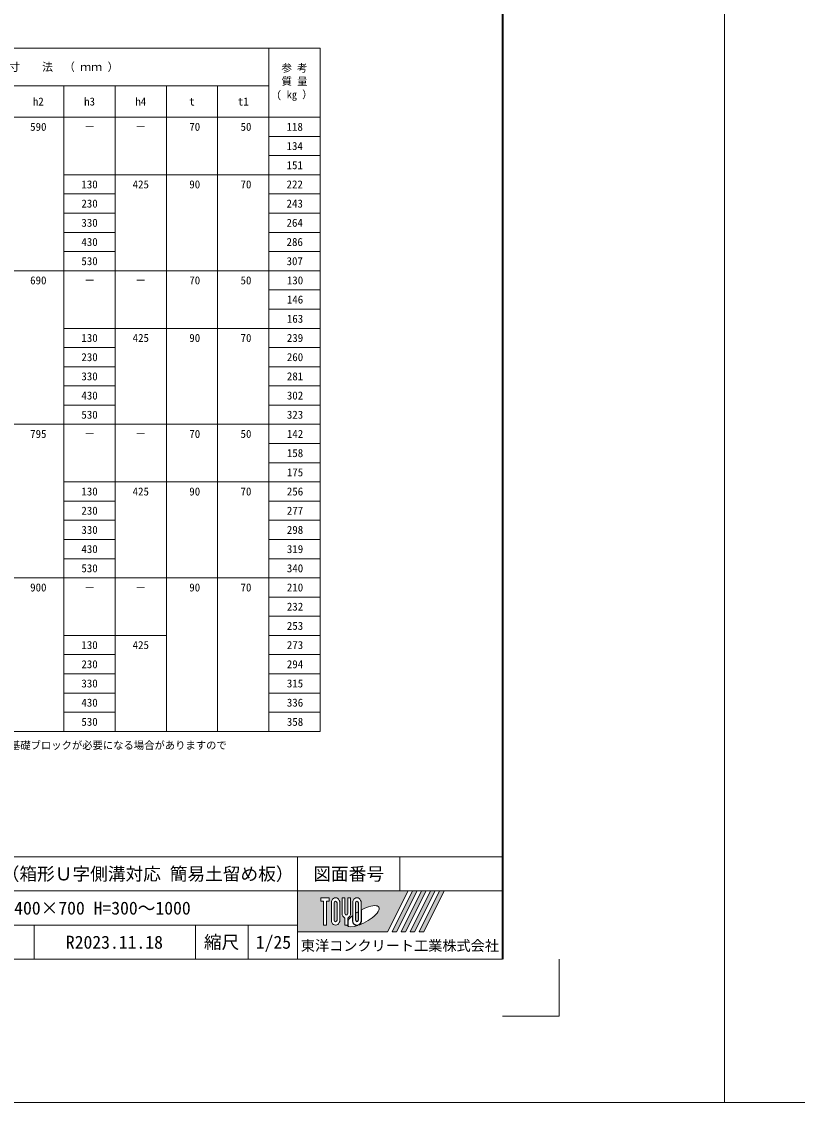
# Model space of a CAD drawing. Units: millimetres at full size; details may follow other scales. Extents: x -1501 to 45572, y 2928 to 12418.
# Drawn here: x 22311 to 25718, y 2928 to 7673 of the extents above; entities that cross this region are included whole.
import ezdxf
from ezdxf.enums import TextEntityAlignment as Align

# ---------------------------------------------------------------- set-up
doc = ezdxf.new("R2010")
doc.units = ezdxf.units.MM
doc.header["$LTSCALE"] = 40
for name, color, linetype, lineweight in [('0_2', 7, 'Continuous', 9), ('Defpoints_3', 7, 'Continuous', 13), ('寸法線', 7, 'Continuous', 9), ('枠', 5, 'Continuous', 5)]:
    doc.layers.add(name, color=color, linetype=linetype, lineweight=lineweight)
doc.styles.add('ＭＳ ゴシック', font='')
doc.styles.get('ＭＳ ゴシック').set_extended_font_data('MS Gothic')

msp = doc.modelspace()

# ---------------------------------------------------------------- hatches: boundary and pattern name
at = {"layer": '枠'}
h = msp.add_hatch(color=7, dxfattribs=at)
h.paths.add_polyline_path([(23522.17, 3855.77), (23522.17, 3675.77), (23918.17, 3675.77), (24008.17, 3855.77)])
edge = h.paths.add_edge_path(flags=16)
edge.add_ellipse((23809.69, 3744.97), major_axis=(70.52378, 39.47493), ratio=0.34714733547206955, start_angle=-144.31121600980987, end_angle=72.18990336618361, ccw=False)
edge.add_ellipse((23783.58, 3727.93), major_axis=(-0, 24), ratio=0.8463541666666666, start_angle=-160.70345628559758, end_angle=-90.00000000004728)
edge.add_line((23803.89, 3727.93), (23803.89, 3773.68))
edge = h.paths.add_edge_path(flags=16)
edge.add_ellipse((23783.58, 3803.62), major_axis=(-0, 22.15385), ratio=0.8463541725441261, start_angle=-90.00000000000114, end_angle=89.99999999999937, ccw=False)
edge.add_line((23802.33, 3803.62), (23802.33, 3727.93))
edge.add_ellipse((23783.58, 3727.93), major_axis=(0, 22.15385), ratio=0.8463541725441261, start_angle=90.00000000002336, end_angle=-89.99999999997635, ccw=False)
edge.add_line((23764.83, 3727.93), (23764.83, 3803.62))
edge = h.paths.add_edge_path(flags=16)
edge.add_line((23789.83, 3803.62), (23789.83, 3727.93))
edge.add_ellipse((23783.58, 3727.93), major_axis=(-0, 7.38462), ratio=0.8463542107476151, start_angle=89.99999999995606, end_angle=-90.00000000004371, ccw=False)
edge.add_line((23777.33, 3727.93), (23777.33, 3803.62))
edge.add_ellipse((23783.58, 3803.62), major_axis=(-0, 7.38462), ratio=0.8463542107476151, start_angle=-90.00000000006384, end_angle=89.99999999993616, ccw=False)
edge = h.paths.add_edge_path(flags=16)
edge.add_line((23788.26, 3764.93), (23788.26, 3727.93))
edge.add_ellipse((23783.58, 3727.93), major_axis=(0, 5.53846), ratio=0.8463540961371586, start_angle=90.00000000016718, end_angle=-89.99999999983226, ccw=False)
edge.add_line((23778.89, 3727.93), (23778.89, 3758.87))
edge.add_ellipse((23809.69, 3744.97), major_axis=(70.52378, 39.47493), ratio=0.3471473354720696, start_angle=107.79174171423011, end_angle=126.4713187137146, ccw=False)
edge = h.paths.add_edge_path(flags=16)
edge.add_line((23755.45, 3825.77), (23755.45, 3757.93))
edge.add_ellipse((23736.7, 3757.93), major_axis=(0, 22.15385), ratio=0.8463541725441261, start_angle=-163.34116638240334, end_angle=-89.99999999998937, ccw=False)
edge.add_line((23742.95, 3737.04), (23742.95, 3705.77))
edge.add_line((23742.95, 3705.77), (23730.45, 3705.77))
edge.add_line((23730.45, 3705.77), (23730.45, 3737.04))
edge.add_ellipse((23736.7, 3757.93), major_axis=(-0, 22.15385), ratio=0.8463541725441261, start_angle=89.99999999998983, end_angle=163.34116638240332, ccw=False)
edge.add_line((23717.95, 3757.93), (23717.95, 3825.77))
edge.add_line((23717.95, 3825.77), (23730.45, 3825.77))
edge.add_line((23730.45, 3825.77), (23730.45, 3757.93))
edge.add_ellipse((23736.7, 3757.93), major_axis=(0, 7.38462), ratio=0.8463542107476151, start_angle=90.00000000004901, end_angle=-89.99999999995035)
edge.add_line((23742.95, 3757.93), (23742.95, 3825.77))
edge.add_line((23742.95, 3825.77), (23755.45, 3825.77))
edge = h.paths.add_edge_path(flags=16)
edge.add_line((23763.26, 3747.03), (23763.26, 3727.93))
edge.add_ellipse((23783.58, 3727.93), major_axis=(0, 24), ratio=0.8463541666666666, start_angle=90.00000000002146, end_angle=-171.54427005147284)
edge.add_ellipse((23809.69, 3744.97), major_axis=(70.52378, 39.47493), ratio=0.3471473354720695, start_angle=-178.64953572470995, end_angle=-148.29244213022173, ccw=False)
edge.add_line((23740.26, 3703.93), (23744.51, 3703.93))
edge.add_line((23744.51, 3703.93), (23744.51, 3727.33))
edge.add_ellipse((23809.69, 3744.97), major_axis=(70.52378, 39.47493), ratio=0.34714733547206955, start_angle=148.21912047118397, end_angle=165.90812170313026, ccw=False)
edge = h.paths.add_edge_path(flags=16)
edge.add_ellipse((23689.83, 3803.62), major_axis=(0, 22.15385), ratio=0.8463541725441261, start_angle=-89.99999999996339, end_angle=90.00000000003683, ccw=False)
edge.add_line((23708.58, 3803.62), (23708.58, 3727.93))
edge.add_ellipse((23689.83, 3727.93), major_axis=(-0, 22.15385), ratio=0.8463541725441261, start_angle=89.99999999998568, end_angle=-90.00000000001421, ccw=False)
edge.add_line((23671.08, 3727.93), (23671.08, 3803.62))
edge = h.paths.add_edge_path(flags=16)
edge.add_line((23696.08, 3803.62), (23696.08, 3727.93))
edge.add_ellipse((23689.83, 3727.93), major_axis=(0, 7.38462), ratio=0.8463542107476151, start_angle=90.00000000004076, end_angle=-89.99999999995987, ccw=False)
edge.add_line((23683.58, 3727.93), (23683.58, 3803.62))
edge.add_ellipse((23689.83, 3803.62), major_axis=(-0, 7.38462), ratio=0.8463542107476151, start_angle=-90.00000000006384, end_angle=89.99999999993616, ccw=False)
h.paths.add_polyline_path([(23661.7, 3825.77), (23661.7, 3811), (23649.2, 3811), (23649.2, 3705.77), (23636.7, 3705.77), (23636.7, 3811), (23624.2, 3811), (23624.2, 3825.77)], flags=16)
for points in [[(23937.97, 3675.77), (23957.77, 3675.77), (24047.77, 3855.77), (24027.97, 3855.77)], [(24087.37, 3855.77), (24067.57, 3855.77), (23977.57, 3675.77), (23997.37, 3675.77)], [(24126.97, 3855.77), (24107.17, 3855.77), (24017.17, 3675.77), (24036.97, 3675.77)], [(24166.57, 3855.77), (24146.77, 3855.77), (24056.77, 3675.77), (24076.57, 3675.77)]]:
    msp.add_hatch(color=7, dxfattribs=at).paths.add_polyline_path(points)

# ---------------------------------------------------------------- linework, layer by layer
at = {"layer": '0_2', "color": 1, "lineweight": 20}
for p, q in [((25397.81, 12418.34), (25397.81, 2927.61)), ((45572.03, 2927.61), (-1501.15, 2927.61))]:
    msp.add_line(p, q, dxfattribs=at)
at = {"layer": 'Defpoints_3'}
for p in [(24672.17, 3555.77), (24422.17, 3305.77)]:
    msp.add_line(p, (24672.17, 3305.77), dxfattribs=at)
at = {"layer": '寸法線'}
for p, q in [((20887.02, 7556.42), (23621.74, 7556.42)), ((23396.74, 7556.42), (23396.74, 4556.42)), ((23621.74, 7556.42), (23621.74, 4556.42)), ((21384.67, 7390.9), (23396.74, 7390.9)), ((22496.74, 7390.9), (22496.74, 4556.42)), ((22721.74, 7390.9), (22721.74, 4556.42)), ((22946.74, 7390.9), (22946.74, 4556.42)), ((23171.74, 7390.9), (23171.74, 4556.42)), ((20887.02, 7253.28), (23621.74, 7253.28)), ((23396.74, 7169), (23621.74, 7169)), ((23396.74, 7084.72), (23621.74, 7084.72)), ((22496.74, 7000.45), (22946.74, 7000.45)), ((22946.74, 7000.45), (23621.74, 7000.45)), ((22496.74, 6916.17), (22721.74, 6916.17)), ((23396.74, 6916.17), (23621.74, 6916.17)), ((22496.74, 6831.89), (22721.74, 6831.89)), ((23396.74, 6831.89), (23621.74, 6831.89)), ((22496.74, 6747.62), (22721.74, 6747.62)), ((23396.74, 6747.62), (23621.74, 6747.62)), ((22496.74, 6663.34), (22721.74, 6663.34)), ((23396.74, 6663.34), (23621.74, 6663.34)), ((20887.02, 6579.06), (23621.74, 6579.06)), ((20887.02, 6579.06), (23621.74, 6579.06)), ((23396.74, 6494.79), (23621.74, 6494.79)), ((23396.74, 6410.51), (23621.74, 6410.51)), ((22496.74, 6326.23), (22946.74, 6326.23)), ((22946.74, 6326.23), (23621.74, 6326.23)), ((22496.74, 6241.96), (22721.74, 6241.96)), ((23396.74, 6241.96), (23621.74, 6241.96)), ((22496.74, 6157.68), (22721.74, 6157.68)), ((23396.74, 6157.68), (23621.74, 6157.68)), ((22496.74, 6073.4), (22721.74, 6073.4)), ((23396.74, 6073.4), (23621.74, 6073.4)), ((22496.74, 5989.13), (22721.74, 5989.13)), ((23396.74, 5989.13), (23621.74, 5989.13)), ((20887.02, 5904.85), (23621.74, 5904.85)), ((20887.02, 5904.85), (23621.74, 5904.85)), ((23396.74, 5820.57), (23621.74, 5820.57)), ((23396.74, 5736.3), (23621.74, 5736.3)), ((22496.74, 5652.02), (22946.74, 5652.02)), ((22946.74, 5652.02), (23621.74, 5652.02)), ((22496.74, 5567.74), (22721.74, 5567.74)), ((23396.74, 5567.74), (23621.74, 5567.74)), ((22496.74, 5483.47), (22721.74, 5483.47)), ((23396.74, 5483.47), (23621.74, 5483.47)), ((22496.74, 5399.19), (22721.74, 5399.19)), ((23396.74, 5399.19), (23621.74, 5399.19)), ((22496.74, 5314.91), (22721.74, 5314.91)), ((23396.74, 5314.91), (23621.74, 5314.91)), ((20887.02, 5230.64), (23621.74, 5230.64)), ((20887.02, 5230.64), (23621.74, 5230.64)), ((20887.02, 5230.64), (23621.74, 5230.64)), ((23396.74, 5146.36), (23621.74, 5146.36)), ((23396.74, 5062.08), (23621.74, 5062.08)), ((22496.74, 4977.81), (22946.74, 4977.81)), ((23396.74, 4977.81), (23621.74, 4977.81)), ((22496.74, 4893.53), (22721.74, 4893.53)), ((23396.74, 4893.53), (23621.74, 4893.53)), ((22496.74, 4809.25), (22721.74, 4809.25)), ((23396.74, 4809.25), (23621.74, 4809.25)), ((22496.74, 4724.98), (22721.74, 4724.98)), ((23396.74, 4724.98), (23621.74, 4724.98)), ((22496.74, 4640.7), (22721.74, 4640.7)), ((23396.74, 4640.7), (23621.74, 4640.7)), ((20887.02, 4556.42), (23621.74, 4556.42))]:
    msp.add_line(p, q, dxfattribs=at)
at = {"layer": '枠', "lineweight": 40}
msp.add_line((24422.17, 10480.77), (24422.17, 3555.77), dxfattribs=at)
at = {"layer": '枠', "lineweight": 20}
for p, q in [((24422.17, 4005.77), (21206.8, 4005.77)), ((23522.17, 3555.77), (23522.17, 4005.77)), ((23972.17, 3855.77), (23972.17, 4005.77)), ((24422.17, 3855.77), (21206.8, 3855.77)), ((23522.17, 3705.77), (21206.8, 3705.77)), ((22365.71, 3555.77), (22365.71, 3705.77)), ((23074.62, 3555.77), (23074.62, 3705.77)), ((23305.5, 3555.77), (23305.5, 3705.77)), ((19922.17, 3555.77), (24422.17, 3555.77))]:
    msp.add_line(p, q, dxfattribs=at)
at = {"layer": '枠'}
for p, q in [((23522.17, 3855.77), (24008.17, 3855.77)), ((23522.17, 3855.77), (23522.17, 3675.77)), ((24008.17, 3855.77), (23918.17, 3675.77)), ((24027.97, 3855.77), (23937.97, 3675.77)), ((24047.77, 3855.77), (23957.77, 3675.77)), ((24067.57, 3855.77), (23977.57, 3675.77)), ((24087.37, 3855.77), (23997.37, 3675.77)), ((24107.17, 3855.77), (24017.17, 3675.77)), ((24027.97, 3855.77), (24047.77, 3855.77)), ((24126.97, 3855.77), (24036.97, 3675.77)), ((24146.77, 3855.77), (24056.77, 3675.77)), ((24067.57, 3855.77), (24087.37, 3855.77)), ((24166.57, 3855.77), (24076.57, 3675.77)), ((24107.17, 3855.77), (24126.97, 3855.77)), ((24146.77, 3855.77), (24166.57, 3855.77)), ((23624.2, 3825.77), (23624.2, 3811)), ((23624.2, 3825.77), (23661.7, 3825.77)), ((23636.7, 3811), (23624.2, 3811)), ((23636.7, 3811), (23636.7, 3705.77)), ((23649.2, 3811), (23649.2, 3705.77)), ((23661.7, 3811), (23649.2, 3811)), ((23661.7, 3825.77), (23661.7, 3811)), ((23671.08, 3803.62), (23671.08, 3727.93)), ((23683.58, 3727.93), (23683.58, 3803.62)), ((23696.08, 3803.62), (23696.08, 3727.93)), ((23708.58, 3727.93), (23708.58, 3803.62)), ((23717.95, 3825.77), (23730.45, 3825.77)), ((23717.95, 3757.93), (23717.95, 3825.77)), ((23730.45, 3825.77), (23730.45, 3757.93)), ((23742.95, 3825.77), (23755.45, 3825.77)), ((23742.95, 3757.93), (23742.95, 3825.77)), ((23755.45, 3825.77), (23755.45, 3757.93)), ((23764.83, 3803.62), (23764.83, 3727.93)), ((23777.33, 3727.93), (23777.33, 3803.62)), ((23789.83, 3803.62), (23789.83, 3727.93)), ((23802.33, 3727.93), (23802.33, 3803.62)), ((23778.89, 3727.93), (23778.89, 3758.87)), ((23788.26, 3764.93), (23788.26, 3727.93)), ((23803.89, 3727.93), (23803.89, 3773.68)), ((23649.2, 3705.77), (23636.7, 3705.77)), ((23730.45, 3737.04), (23730.45, 3705.77)), ((23742.95, 3705.77), (23730.45, 3705.77)), ((23740.26, 3703.93), (23744.51, 3703.93)), ((23742.95, 3737.04), (23742.95, 3705.77)), ((23744.51, 3727.33), (23744.51, 3703.93)), ((23763.26, 3747.03), (23763.26, 3727.93)), ((23522.17, 3675.77), (23918.17, 3675.77)), ((23937.97, 3675.77), (23957.77, 3675.77)), ((23977.57, 3675.77), (23997.37, 3675.77)), ((24017.17, 3675.77), (24036.97, 3675.77)), ((24056.77, 3675.77), (24076.57, 3675.77))]:
    msp.add_line(p, q, dxfattribs=at)
for centre, major_axis, ratio, start_param, end_param in [((23689.83, 3803.62), (0, 22.15385), 0.846354, 4.712388980385231, 7.853981633975027), ((23689.83, 3803.62), (-0, 7.38462), 0.846354, 4.712388980383747, 7.85398163397354), ((23783.58, 3803.62), (-0, 22.15385), 0.846354, 4.712388980384673, 7.853981633974473), ((23783.58, 3803.62), (-0, 7.38462), 0.846354, 4.712388980383747, 7.85398163397354), ((23736.7, 3757.93), (-0, 22.15385), 0.846354, 1.5707963267947462, 2.8017557441351593), ((23736.7, 3757.93), (0, 7.38462), 0.846354, 1.5707963267956206, 4.712388980385423), ((23736.7, 3757.93), (0, 22.15385), 0.846354, 3.4814295630444265, 4.712388980384847), ((23809.69, 3744.97), (70.52378, 39.47493), 0.347147, 1.681740509797011, 1.821983319661551), ((23809.69, 3744.97), (70.52378, 39.47493), 0.347147, 4.262185332381589, 7.742916281338554), ((23689.83, 3727.93), (-0, 22.15385), 0.846354, 1.5707963267946852, 4.71238898038448), ((23689.83, 3727.93), (0, 7.38462), 0.846354, 1.5707963267954985, 4.712388980385283), ((23809.69, 3744.97), (70.52378, 39.47493), 0.347147, 3.2093975090572004, 4.200445063285428), ((23809.69, 3744.97), (70.52378, 39.47493), 0.347147, 2.0815196641224314, 2.515512607316709), ((23783.58, 3727.93), (0, 24), 0.846354, 1.5707963267952136, 3.3154678663292283), ((23783.58, 3727.93), (0, 22.15385), 0.846354, 1.5707963267952416, 4.71238898038504), ((23783.58, 3727.93), (-0, 7.38462), 0.846354, 1.5707963267942477, 4.712388980384045), ((23783.58, 3727.93), (0, 5.53846), 0.846354, 1.5707963267973666, 4.7123889803871695), ((23783.58, 3727.93), (-0, 24), 0.846354, 3.533843800014329, 4.712388980383992)]:
    msp.add_ellipse(centre, major_axis=major_axis, ratio=ratio, start_param=start_param, end_param=end_param, dxfattribs=at)

# ---------------------------------------------------------------- texts
at = {"layer": '0_2', "style": 'ＭＳ ゴシック'}
msp.add_text('（注)現場の施工条件（盛り土、土質及び上載荷重条件等)により、基礎ブロックが必要になる場合がありますので', height=33.23, dxfattribs=at).set_placement((20900.18, 4511.94), align=Align.TOP_LEFT)
at = {"layer": '寸法線', "style": 'ＭＳ ゴシック'}
for s, p in [('寸\u3000  法\u3000（ ｍｍ ）', (22496.74, 7473.66)), ('h2', (22384.24, 7322.09)), ('h3', (22609.24, 7322.09)), ('h4', (22834.24, 7322.09)), ('t', (23059.24, 7322.09)), ('t1', (23284.24, 7322.09)), ('590', (22384.24, 7211.14)), ('－', (22609.24, 7211.14)), ('－', (22834.24, 7211.14)), (' 70', (23059.24, 7211.14)), (' 50', (23284.24, 7211.14)), ('118', (23510.28, 7211.14)), ('134', (23510.28, 7126.86)), ('151', (23510.28, 7042.58)), ('130', (22609.24, 6958.31)), ('425', (22834.24, 6958.31)), (' 90', (23059.24, 6958.31)), (' 70', (23284.24, 6958.31)), ('222', (23510.28, 6958.31)), ('230', (22609.24, 6874.03)), ('243', (23510.28, 6874.03)), ('330', (22609.24, 6789.75)), ('264', (23510.28, 6789.75)), ('430', (22609.24, 6705.48)), ('286', (23510.28, 6705.48)), ('530', (22609.24, 6621.2)), ('307', (23510.28, 6621.2)), ('690', (22384.24, 6536.92)), (' 70', (23059.24, 6536.92)), (' 50', (23284.24, 6536.92)), ('130', (23511.57, 6536.92)), ('－', (22609.24, 6536.92)), ('－', (22834.24, 6536.92)), ('146', (23511.57, 6452.65)), ('163', (23511.57, 6368.37)), ('130', (22609.24, 6284.09)), ('425', (22834.24, 6284.09)), (' 90', (23059.24, 6284.09)), (' 70', (23284.24, 6284.09)), ('239', (23511.57, 6284.09)), ('230', (22609.24, 6199.82)), ('260', (23511.57, 6199.82)), ('330', (22609.24, 6115.54)), ('281', (23511.57, 6115.54)), ('430', (22609.24, 6031.26)), ('302', (23511.57, 6031.26)), ('530', (22609.24, 5946.99)), ('323', (23511.57, 5946.99)), ('795', (22384.24, 5862.71)), ('－', (22609.24, 5862.71)), ('－', (22834.24, 5862.71)), (' 70', (23059.24, 5862.71)), (' 50', (23284.24, 5862.71)), ('142', (23511.57, 5862.71)), ('158', (23511.57, 5778.43)), ('175', (23511.57, 5694.16)), ('130', (22609.24, 5609.88)), ('425', (22834.24, 5609.88)), (' 90', (23059.24, 5609.88)), (' 70', (23284.24, 5609.88)), ('256', (23511.57, 5609.88)), ('230', (22609.24, 5525.6)), ('277', (23511.57, 5525.6)), ('330', (22609.24, 5441.33)), ('298', (23511.57, 5441.33)), ('430', (22609.24, 5357.05)), ('319', (23511.57, 5357.05)), ('530', (22609.24, 5272.77)), ('340', (23511.57, 5272.77)), ('900', (22384.24, 5188.5)), ('－', (22609.24, 5188.5)), ('－', (22834.24, 5188.5)), (' 90', (23059.24, 5188.5)), (' 70', (23284.24, 5188.5)), ('210', (23511.57, 5188.5)), ('232', (23511.57, 5104.22)), ('253', (23511.57, 5019.94)), ('130', (22609.24, 4935.67)), ('425', (22834.24, 4935.67)), ('273', (23511.57, 4935.67)), ('230', (22609.24, 4851.39)), ('294', (23511.57, 4851.39)), ('330', (22609.24, 4767.11)), ('315', (23511.57, 4767.11)), ('430', (22609.24, 4682.84)), ('336', (23511.57, 4682.84)), ('530', (22609.24, 4598.56)), ('358', (23511.57, 4598.56))]:
    msp.add_text(s, height=35.13, dxfattribs=at).set_placement(p, align=Align.MIDDLE_CENTER)
for s, p in [('参 考', (23452.58, 7485.84)), ('質 量', (23452.58, 7427.51)), ('( kg ）', (23429.92, 7369.18))]:
    msp.add_text(s, height=33.23, dxfattribs=at).set_placement(p, align=Align.TOP_LEFT)
at = {"layer": '枠', "color": 7, "style": 'ＭＳ ゴシック'}
for s, height, p in [('パネックスＨＵ（箱形Ｕ字側溝対応 簡易土留め板）', 56.96, (22592.37, 3930.77)), ('図面番号', 56.96, (23747.17, 3930.77)), ('400×400～400×700 H=300～1000', 56.96, (22472.02, 3780.77)), ('R2023.11.18', 56.96, (22718.33, 3630.77)), ('縮尺', 56.96, (23189.08, 3630.77)), ('1/25', 56.96, (23416.8, 3630.77)), ('東洋コンクリート工業株式会社', 45.57, (23972.17, 3615.77))]:
    msp.add_text(s, height=height, dxfattribs=at).set_placement(p, align=Align.MIDDLE_CENTER)

doc.saveas('drawing.dxf')
